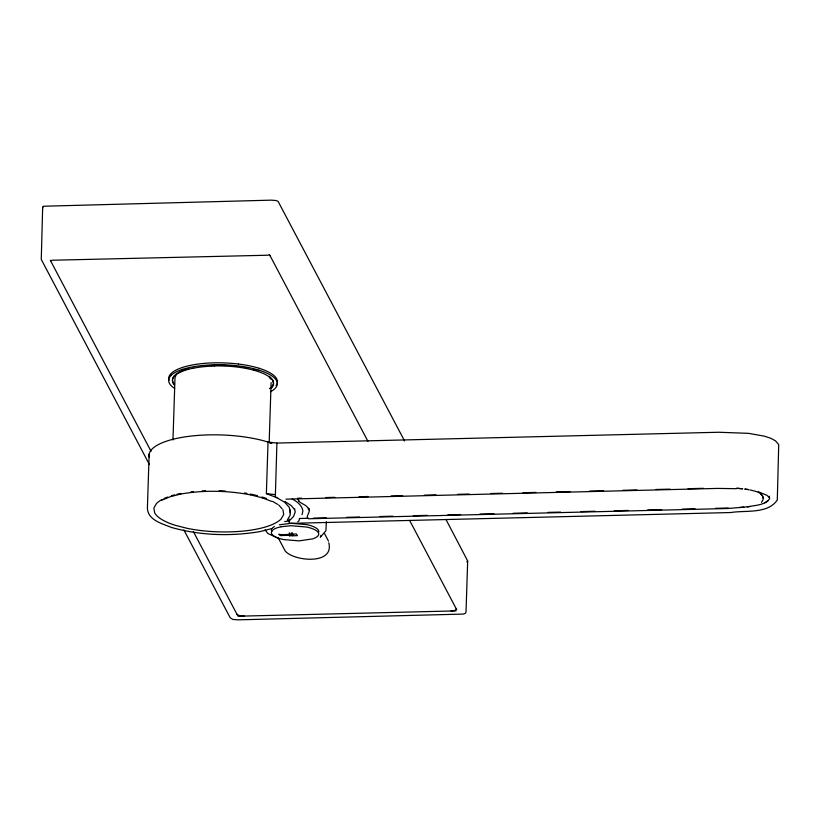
<?xml version="1.0" encoding="UTF-8"?>
<svg xmlns="http://www.w3.org/2000/svg" width="820" height="820" viewBox="0 0 820 820"><rect width="100%" height="100%" fill="white"/><g stroke="black" fill="none" stroke-linecap="round" stroke-linejoin="round"><path stroke-width="1.23" d="M404.588 440.986L278.103 201.412L276.217 200.541L271.205 200.152L43.593 206.23L42.66 207.173L41.266 259.438L149.435 464.571M149.158 454.065L147.405 507.939C147.528 520.146 162.544 523.744 171.462 527.455C200.193 535.532 230.789 536.587 260.155 531.544L271.933 528.541M172.969 439.991L174.998 377.825A47.97 15.18 1.9 0 1 175.982 375.601M290.239 512.674L289.327 507.436L284.724 502.291L276.811 497.668L266.367 493.64L268.037 442.062A71.934 22.765 1.9 0 0 240.793 436.445A71.248 22.55 1.9 0 0 208.577 434.897A71.248 22.55 1.9 0 0 167.126 440.965A71.934 22.765 1.9 0 0 151.946 449.165A71.248 22.55 1.9 0 0 149.22 457.201M269.175 442.195L271.112 382.571M271.522 443.405L268.037 442.062L276.924 443.056L275.335 496.346A1.701 1.507 52.5 0 0 276.063 497.34L276.924 497.74M289.204 519.224L289.214 522.668A1.701 1.209 -68.4 0 0 289.798 523.385L730.64 512.541C745.39 510.122 767.879 514.263 777.298 499.944L778.723 444.563L775.402 440.77L770.687 438.259L764.455 436.189L748.537 433.339L718.761 432.253L276.924 443.056M291.315 532.887L291.5 535.768L289.542 535.819L289.327 532.877M289.542 535.819L289.614 533.43M290.331 509.968L290.126 515.196L287.338 520.095M289.245 535.255L280.276 535.593L278.779 534.271L281.998 534.763L296.481 533.963L297.383 535.665L292.525 535.778L292.32 532.867M292.525 535.778L292.607 533.4M326.36 521.725L325.909 530.745L320.323 537.213L321.01 535.409M328.769 542.748C334.704 565.359 293.283 561.321 285.083 550.825L278.052 537.479M446.152 519.818L467.677 560.982L466.016 612.027L465.442 613.247L463.464 614.077L238.015 619.848L232.798 619.428L230.143 617.685L183.854 529.864M299.32 519.265L299.177 520.198A1.691 1.199 -68.7 0 1 298.531 521.233L297.824 521.663M309.181 510.224L308.545 508.195C311.866 511.321 304.251 517.256 308.617 518.763L728.057 508.502L749.91 506.606M763.133 499.523L761.524 502.352M302.047 514.724L302.898 511.014C302.149 505.222 296.932 501.553 292.166 498.96M467.677 560.982L466.744 561.925M271.492 387.306L269.76 388.557L271.492 387.306L273.46 383.842L272.845 380.131L269.585 376.493M747.338 506.811C754.81 505.243 764.619 505.53 769.591 498.806L769.344 496.192M764.814 502.844L767.981 500.969M161.653 500.261L169.945 496.807L180.615 494.07M279.353 524.81L291.141 523.283L306.608 524.595A24.087 7.626 1.9 0 1 318.775 532.047M190.968 491.918L193.499 491.539M180.461 494.091C203.647 489.97 227.55 490.493 250.664 494.87M51.793 260.248L268.058 255.215M284.673 521.571L289.152 521.007L293.539 516.446L295.251 511.957L294.523 508.636M739.127 507.549L743.822 507.129M201.915 491.016L205.512 490.79M450.99 611.002L455.469 610.377L456.248 608.819M301.545 498.15L297.701 498.242C298.285 504.3 307.131 503.623 308.453 509.322M325.858 497.555L334.827 497.33M359.139 496.735L368.098 496.52M391.14 495.956L402.661 495.68M424.411 495.147L435.932 494.86M457.693 494.327L469.214 494.05M490.965 493.517L502.486 493.23M522.965 492.738L535.768 492.42M556.247 491.918L570.32 491.58M589.518 491.108L603.602 490.76M622.8 490.298L636.884 489.95M656.082 489.478L670.155 489.14M688.072 488.699L703.437 488.32M285.954 499.144L717.766 488.412L736.647 488.689M299.341 518.486L308.31 518.271M313.435 518.137L326.237 517.83M346.716 517.328L359.529 517.01M380.008 516.518L392.811 516.2M413.3 515.698L427.384 515.36M447.874 514.857L460.676 514.54M479.884 514.068L493.968 513.73M513.166 513.258L527.26 512.91M547.739 512.408L560.542 512.1M581.031 511.598L595.115 511.26M614.323 510.788L628.407 510.44M647.615 509.968L661.699 509.63M682.178 509.128L694.991 508.81M715.47 508.308L728.273 508M291.233 535.275L292.248 535.245M237.995 616.22L456.043 610.89M244.319 616.056L239.296 615.666L236.908 614.18M214.563 365.33L226.217 365.474M219.165 490.78L225.295 491.026M233.628 366.109L236.098 366.314M266.367 493.64L275.243 494.634M749.777 489.888C754.677 491.098 762.702 492.184 763.164 498.498L762.733 496.233M250.541 494.839L262.39 497.853M758.254 491.744L767.048 495.362L769.57 497.945M262.215 497.801L271.861 501.471M298.869 501.061L299.413 501.297M279.169 538.73L267.761 533.441L265.085 529.894M272.63 501.389L277.703 504.402M268.816 254.671L270.118 255.789M285.114 501.543L291.479 505.786L294.544 509.558M278.718 505.007L282.08 508.759M760.632 493.681L762.569 495.915M269.636 254.887L367.954 441.355M409.651 520.454L456.73 609.721M324.607 533.738L328.492 541.108M50.307 260.248L151.013 451.246M193.305 531.462L237.39 615.082M42.66 207.173L42.814 207.798M50.635 260.524L50.778 261.149M282.91 509.691L283.71 514.468L281.168 518.916A65.405 20.695 1.9 0 1 267.371 526.378A64.78 20.5 1.9 0 1 229.672 531.893A64.78 20.5 1.9 0 1 187.185 528.336L175.562 525.384A64.78 20.5 1.9 0 1 154.672 512.828L153.873 508.062L156.415 503.603A65.426 20.705 1.9 0 1 161.97 499.585M271.809 531.462A24.087 7.626 1.9 0 1 271.512 529.699M272.424 528.059A24.087 7.626 1.9 0 1 274.433 526.573M269.288 377.282A47.97 15.18 1.9 0 1 270.528 379.035M174.496 384.416A50.338 15.928 1.9 0 1 174.568 375.437M175.244 374.791A50.338 15.928 1.9 0 1 177.848 372.915M210.648 365.556A50.338 15.928 1.9 0 1 214.45 365.423M178.862 372.28A50.84 16.082 1.9 0 1 184.08 370.015M185.269 369.615A50.84 16.082 1.9 0 1 188.61 368.631M238.353 364.029A54.161 17.138 1.9 0 0 191.326 365.177A54.684 17.302 1.9 0 0 170.919 373.694A54.171 17.138 1.9 0 0 169.022 380.408M259.212 368.323A54.171 17.138 1.9 0 1 275.981 385.584M238.456 364.029A54.684 17.302 1.9 0 1 259.192 368.293M270.487 391.745A54.673 17.302 1.9 0 0 275.13 388.393A54.151 17.138 1.9 0 0 259.14 370.22M259.12 370.189A54.673 17.302 1.9 0 0 238.384 365.925A54.151 17.138 1.9 0 0 213.907 364.746M174.619 388.424A54.151 17.138 1.9 0 1 170.888 375.621M182.276 369.451A54.151 17.138 1.9 0 1 213.784 364.838M170.867 375.591A54.673 17.302 1.9 0 1 182.399 369.359M174.455 385.051A50.358 15.928 1.9 0 1 178.852 372.946A50.85 16.092 1.9 0 1 193.499 368.118M193.376 368.211A50.358 15.928 1.9 0 1 214.43 366.048M214.543 365.956A50.358 15.928 1.9 0 1 247.558 368.723A50.85 16.092 1.9 0 1 264.05 373.848A50.358 15.928 1.9 0 1 271.481 387.942M244.483 492.943A65.405 20.695 1.9 0 1 246.861 493.363M250.315 494.029A65.405 20.695 1.9 0 1 257.511 495.71M261.939 496.981A65.405 20.695 1.9 0 1 266.49 498.529M164.061 498.539A65.426 20.705 1.9 0 1 167.608 497.063M171.288 495.813A65.426 20.705 1.9 0 1 174.67 494.839M177.069 494.245A65.426 20.705 1.9 0 1 180.841 493.425M268.068 442.052A71.248 22.55 1.9 0 1 271.861 443.312M281.239 526.727L277.396 527.721A24.036 7.605 1.9 0 0 283.638 539.57L299.074 540.882L312.748 538.853A24.036 7.605 1.9 0 0 318.355 532.723A24.036 7.605 1.9 0 0 306.506 527.014L291.069 525.702L281.239 526.727M742.582 488.771L736.842 488.279L742.582 488.771M748.537 489.612L744.96 489.109L748.537 489.612M247.578 368.088A50.84 16.082 1.9 0 0 245.395 367.657A50.84 16.103 1.8 0 1 247.578 368.088M256.609 370.384A50.84 16.082 1.9 0 0 253.39 369.451A50.84 16.103 1.8 0 1 256.609 370.384"/></g></svg>
